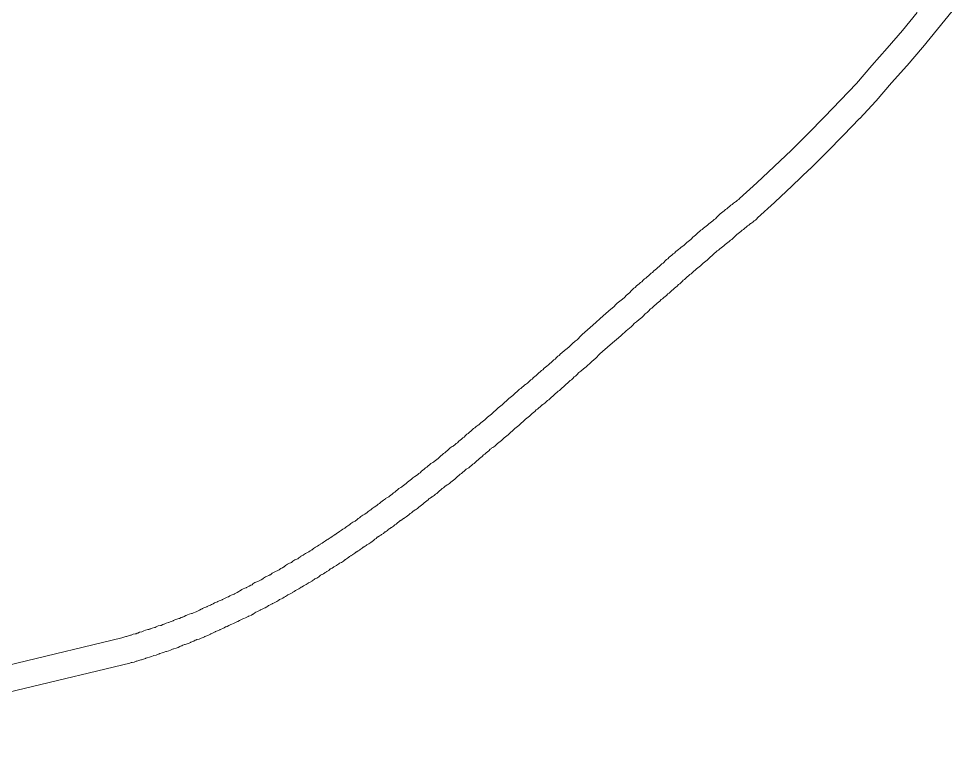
# Model space of a CAD drawing. Header units: inches. Extents: x 704148 to 723432, y 7075344 to 7101810.
# Drawn here: x 722500.5 to 722642.3, y 7090446.3 to 7090555.7 of the extents above; entities that cross this region are included whole.
import ezdxf

# ---------------------------------------------------------------- set-up
doc = ezdxf.new("R2010")
doc.units = ezdxf.units.IN
doc.header["$MEASUREMENT"] = 0
doc.layers.add('gisdb.gisadmin', color=7, linetype='Continuous', lineweight=9, true_color=0xccf5fc)

msp = doc.modelspace()

# ---------------------------------------------------------------- linework, layer by layer
at = {"layer": 'gisdb.gisadmin'}
for points in [[(722642.2565, 7090556.8158), (722640.0114, 7090554.0837), (722637.7663, 7090551.3516), (722637.7382, 7090551.3183), (722635.3895, 7090548.5837), (722635.3668, 7090548.5577), (722633.0368, 7090545.9528), (722630.7014, 7090543.2337), (722630.6502, 7090543.1765), (722628.2073, 7090540.5587), (722628.178, 7090540.528), (722625.7376, 7090538.0216), (722623.1953, 7090535.406), (722623.1654, 7090535.3759), (722620.6245, 7090532.8705), (722620.5963, 7090532.8433), (722617.9555, 7090530.3397), (722615.3147, 7090527.8361), (722615.2821, 7090527.8058), (722612.7052, 7090525.4693), (722612.5584, 7090525.312), (722612.3551, 7090525.1225), (722612.1527, 7090524.9859), (722611.9499, 7090524.797), (722611.6609, 7090524.6019), (722611.6306, 7090524.5855), (722611.5486, 7090524.5483), (722611.5137, 7090524.5232), (722611.343, 7090524.3641), (722611.1405, 7090524.2275), (722610.9377, 7090524.0386), (722610.7353, 7090523.902), (722610.5325, 7090523.7131), (722610.33, 7090523.5765), (722610.1272, 7090523.3876), (722609.9248, 7090523.251), (722609.722, 7090523.0621), (722609.5197, 7090522.9256), (722609.4182, 7090522.817), (722609.2147, 7090522.5988), (722609.0111, 7090522.3807), (722608.8078, 7090522.1912), (722608.6053, 7090522.0546), (722608.4026, 7090521.8657), (722608.2001, 7090521.7291), (722607.9973, 7090521.5402), (722607.7948, 7090521.4036), (722607.5921, 7090521.2147), (722607.3896, 7090521.0781), (722607.1868, 7090520.8892), (722606.9844, 7090520.7526), (722606.7816, 7090520.5637), (722606.5791, 7090520.4271), (722606.3763, 7090520.2381), (722606.1741, 7090520.1017), (722605.9708, 7090519.8839), (722605.7675, 7090519.6945), (722605.5652, 7090519.558), (722605.4638, 7090519.4493), (722605.2602, 7090519.2312), (722605.0569, 7090519.0417), (722604.8544, 7090518.9051), (722604.6516, 7090518.7162), (722604.4494, 7090518.5797), (722604.2461, 7090518.362), (722604.0428, 7090518.1726), (722603.8403, 7090518.036), (722603.6376, 7090517.8471), (722603.4351, 7090517.7105), (722603.2323, 7090517.5215), (722603.0301, 7090517.385), (722602.8268, 7090517.1673), (722602.6235, 7090516.9779), (722602.421, 7090516.8413), (722602.2183, 7090516.6524), (722602.016, 7090516.5159), (722601.8127, 7090516.2982), (722601.6094, 7090516.1087), (722601.4072, 7090515.9722), (722601.3057, 7090515.8636), (722601.1021, 7090515.6454), (722600.8988, 7090515.456), (722600.6966, 7090515.3195), (722600.4933, 7090515.1018), (722600.29, 7090514.9123), (722600.0875, 7090514.7757), (722599.8848, 7090514.5868), (722599.6825, 7090514.4503), (722599.4792, 7090514.2326), (722599.2759, 7090514.0431), (722599.0737, 7090513.9066), (722598.8704, 7090513.6889), (722598.6671, 7090513.4995), (722598.4646, 7090513.3629), (722598.2619, 7090513.1739), (722598.0596, 7090513.0375), (722597.8563, 7090512.8197), (722597.653, 7090512.6303), (722597.4506, 7090512.4937), (722597.2478, 7090512.3048), (722597.0455, 7090512.1683), (722596.8422, 7090511.9506), (722596.639, 7090511.7611), (722596.4367, 7090511.6246), (722596.1316, 7090511.2978), (722595.9251, 7090511.1058), (722595.6285, 7090510.8674), (722595.3192, 7090510.536), (722595.1127, 7090510.3439), (722594.7042, 7090510.0157), (722594.299, 7090509.6902), (722594.0056, 7090509.4545), (722593.6963, 7090509.1232), (722593.4898, 7090508.9311), (722592.7356, 7090508.3252), (722591.9793, 7090507.616), (722591.9244, 7090507.5664), (722590.3015, 7090506.1535), (722588.757, 7090504.8089), (722588.1151, 7090504.1211), (722587.9086, 7090503.929), (722587.5001, 7090503.6008), (722587.2067, 7090503.3651), (722586.8975, 7090503.0338), (722586.691, 7090502.8417), (722586.2825, 7090502.5135), (722585.8772, 7090502.188), (722585.5838, 7090501.9523), (722585.2746, 7090501.6209), (722585.0713, 7090501.4315), (722584.869, 7090501.295), (722584.6658, 7090501.0773), (722584.4625, 7090500.8878), (722584.2602, 7090500.7513), (722584.057, 7090500.5336), (722583.8537, 7090500.3441), (722583.6514, 7090500.2076), (722583.4481, 7090499.9899), (722583.2449, 7090499.8005), (722583.0426, 7090499.664), (722582.8393, 7090499.4463), (722582.636, 7090499.2568), (722582.4336, 7090499.1202), (722582.2308, 7090498.9313), (722582.0285, 7090498.7948), (722581.8252, 7090498.5771), (722581.622, 7090498.3876), (722581.4197, 7090498.2511), (722581.2164, 7090498.0334), (722581.0131, 7090497.844), (722580.811, 7090497.7077), (722580.6077, 7090497.5042), (722580.4043, 7090497.3003), (722580.1153, 7090497.1052), (722580.0851, 7090497.0888), (722579.9991, 7090497.0431), (722579.9652, 7090497.0188), (722579.8989, 7090496.9478), (722579.6956, 7090496.7584), (722579.4931, 7090496.6218), (722579.2904, 7090496.4328), (722579.0881, 7090496.2964), (722578.8848, 7090496.0786), (722578.6815, 7090495.8892), (722578.4793, 7090495.7527), (722578.276, 7090495.535), (722578.0727, 7090495.3455), (722577.8703, 7090495.2089), (722577.6675, 7090495.02), (722577.4652, 7090494.8835), (722577.2619, 7090494.6658), (722577.0587, 7090494.4763), (722576.8564, 7090494.3398), (722576.6531, 7090494.1221), (722576.4498, 7090493.9327), (722576.2474, 7090493.7961), (722576.0446, 7090493.6072), (722575.8423, 7090493.4707), (722575.6391, 7090493.253), (722575.4358, 7090493.0635), (722575.2335, 7090492.927), (722575.0302, 7090492.7093), (722574.8269, 7090492.5198), (722574.6245, 7090492.3832), (722574.4217, 7090492.1943), (722574.2194, 7090492.0578), (722574.0162, 7090491.8401), (722573.8129, 7090491.6507), (722573.6104, 7090491.5141), (722573.4076, 7090491.3251), (722573.2054, 7090491.1886), (722573.0021, 7090490.9709), (722572.7988, 7090490.7815), (722572.5098, 7090490.5864), (722572.3595, 7090490.519), (722572.2937, 7090490.4577), (722572.0914, 7090490.3212), (722571.8882, 7090490.1035), (722571.6849, 7090489.914), (722571.4824, 7090489.7774), (722571.2796, 7090489.5885), (722571.0774, 7090489.452), (722570.8741, 7090489.2343), (722570.6708, 7090489.0448), (722570.4683, 7090488.9082), (722570.2656, 7090488.7193), (722570.0633, 7090488.5828), (722569.86, 7090488.3651), (722569.6567, 7090488.1757), (722569.4543, 7090488.0391), (722569.2515, 7090487.8502), (722569.049, 7090487.7136), (722568.8462, 7090487.5246), (722568.5572, 7090487.3296), (722568.4377, 7090487.276), (722568.3408, 7090487.1722), (722568.1375, 7090486.9827), (722567.9351, 7090486.8461), (722567.7323, 7090486.6572), (722567.5298, 7090486.5206), (722567.3271, 7090486.3317), (722567.1248, 7090486.1952), (722566.9215, 7090485.9775), (722566.7182, 7090485.788), (722566.5158, 7090485.6514), (722566.313, 7090485.4625), (722566.1105, 7090485.3259), (722565.9077, 7090485.137), (722565.6187, 7090484.9419), (722565.4684, 7090484.8745), (722565.4026, 7090484.8132), (722565.2002, 7090484.6766), (722564.9974, 7090484.4877), (722564.7949, 7090484.3511), (722564.5921, 7090484.1622), (722564.3899, 7090484.0257), (722564.1866, 7090483.808), (722563.9833, 7090483.6185), (722563.7808, 7090483.4819), (722563.5781, 7090483.293), (722563.2891, 7090483.0979), (722563.2588, 7090483.0815), (722563.1729, 7090483.0358), (722562.9754, 7090482.8949), (722562.8646, 7090482.8261), (722562.6677, 7090482.6437), (722562.4652, 7090482.5071), (722562.2625, 7090482.3182), (722562.06, 7090482.1816), (722561.8572, 7090481.9927), (722561.6547, 7090481.8561), (722561.452, 7090481.6672), (722561.2495, 7090481.5306), (722561.0467, 7090481.3417), (722560.7577, 7090481.1466), (722560.6074, 7090481.0791), (722560.5416, 7090481.0179), (722560.3391, 7090480.8813), (722560.1364, 7090480.6924), (722559.9339, 7090480.5558), (722559.7311, 7090480.3668), (722559.5287, 7090480.2302), (722559.3259, 7090480.0413), (722559.0369, 7090479.8463), (722559.0066, 7090479.8298), (722558.9207, 7090479.7841), (722558.7232, 7090479.6432), (722558.5318, 7090479.5225), (722558.5015, 7090479.506), (722558.4194, 7090479.4689), (722558.3845, 7090479.4438), (722558.2138, 7090479.2847), (722558.0114, 7090479.1481), (722557.8086, 7090478.9592), (722557.6061, 7090478.8226), (722557.4034, 7090478.6337), (722557.1144, 7090478.4386), (722557.0841, 7090478.4222), (722556.9982, 7090478.3764), (722556.8006, 7090478.2355), (722556.6899, 7090478.1667), (722556.493, 7090477.9844), (722556.204, 7090477.7893), (722556.1737, 7090477.7728), (722556.0917, 7090477.7357), (722556.0568, 7090477.7106), (722555.8861, 7090477.5515), (722555.5971, 7090477.3564), (722555.5668, 7090477.34), (722555.4809, 7090477.2942), (722555.2834, 7090477.1534), (722555.092, 7090477.0326), (722555.0617, 7090477.0162), (722554.9796, 7090476.979), (722554.9447, 7090476.9539), (722554.774, 7090476.7948), (722554.5716, 7090476.6582), (722554.3688, 7090476.4693), (722554.1663, 7090476.3327), (722553.9636, 7090476.1438), (722553.6746, 7090475.9487), (722553.3648, 7090475.8114), (722553.2568, 7090475.7127), (722552.9678, 7090475.5176), (722552.9375, 7090475.5012), (722552.8555, 7090475.464), (722552.8205, 7090475.4389), (722552.6499, 7090475.2798), (722552.3609, 7090475.0847), (722552.3306, 7090475.0683), (722552.2447, 7090475.0226), (722552.0471, 7090474.8817), (722551.8557, 7090474.7609), (722551.8255, 7090474.7445), (722551.7434, 7090474.7073), (722551.7085, 7090474.6822), (722551.5378, 7090474.5231), (722551.2488, 7090474.3281), (722551.2186, 7090474.3116), (722551.0169, 7090474.2043), (722550.931, 7090474.1585), (722550.7334, 7090474.0176), (722550.6227, 7090473.9488), (722550.4258, 7090473.7665), (722550.1368, 7090473.5714), (722550.1065, 7090473.555), (722550.0245, 7090473.5178), (722549.9896, 7090473.4927), (722549.8189, 7090473.3336), (722549.5299, 7090473.1385), (722549.2201, 7090473.0012), (722549.1121, 7090472.9025), (722548.8231, 7090472.7074), (722548.7928, 7090472.691), (722548.5912, 7090472.5836), (722548.3895, 7090472.4763), (722548.3036, 7090472.4305), (722548.1061, 7090472.2896), (722547.9146, 7090472.1689), (722547.8844, 7090472.1525), (722547.8023, 7090472.1153), (722547.7674, 7090472.0902), (722547.5967, 7090471.9311), (722547.3077, 7090471.736), (722547.2775, 7090471.7196), (722547.0758, 7090471.6122), (722546.9899, 7090471.5665), (722546.7924, 7090471.4256), (722546.6009, 7090471.3049), (722546.5707, 7090471.2884), (722546.369, 7090471.1811), (722546.287, 7090471.1439), (722546.2521, 7090471.1188), (722546.0814, 7090470.9597), (722545.7924, 7090470.7647), (722545.4826, 7090470.6274), (722545.3746, 7090470.5286), (722545.0856, 7090470.3335), (722545.0553, 7090470.3171), (722544.8537, 7090470.2097), (722544.652, 7090470.1024), (722544.5286, 7090470.0483), (722544.4661, 7090469.9901), (722544.1771, 7090469.795), (722544.1469, 7090469.7786), (722543.9452, 7090469.6712), (722543.7435, 7090469.5639), (722543.5419, 7090469.4565), (722543.4185, 7090469.4024), (722543.356, 7090469.3442), (722543.067, 7090469.1492), (722543.0367, 7090469.1327), (722542.8351, 7090469.0254), (722542.6334, 7090468.918), (722542.5475, 7090468.8723), (722542.35, 7090468.7314), (722542.1586, 7090468.6106), (722542.1283, 7090468.5942), (722541.9266, 7090468.4869), (722541.725, 7090468.3795), (722541.5233, 7090468.2721), (722541.3999, 7090468.2181), (722541.3374, 7090468.1599), (722541.0484, 7090467.9648), (722541.0182, 7090467.9484), (722540.8165, 7090467.841), (722540.6148, 7090467.7336), (722540.4132, 7090467.6263), (722540.1336, 7090467.5054), (722540.0256, 7090467.4066), (722539.7366, 7090467.2116), (722539.7064, 7090467.1951), (722539.5047, 7090467.0878), (722539.2261, 7090466.9657), (722539.0687, 7090466.9105), (722539.0015, 7090466.8748), (722538.7998, 7090466.7674), (722538.5982, 7090466.6601), (722538.4748, 7090466.606), (722538.4123, 7090466.5478), (722538.1233, 7090466.3527), (722538.0931, 7090466.3363), (722537.9217, 7090466.2453), (722537.8914, 7090466.2289), (722537.6897, 7090466.1216), (722537.4111, 7090465.9995), (722537.2537, 7090465.9443), (722537.1865, 7090465.9086), (722536.9848, 7090465.8012), (722536.7832, 7090465.6939), (722536.5036, 7090465.573), (722536.3956, 7090465.4742), (722536.1066, 7090465.2792), (722536.0764, 7090465.2627), (722535.8747, 7090465.1554), (722535.5961, 7090465.0333), (722535.4387, 7090464.9781), (722535.3715, 7090464.9424), (722535.1698, 7090464.835), (722534.9682, 7090464.7277), (722534.6895, 7090464.6056), (722534.5321, 7090464.5504), (722534.465, 7090464.5147), (722534.2633, 7090464.4073), (722534.0616, 7090464.3), (722533.783, 7090464.1779), (722533.6256, 7090464.1227), (722533.5584, 7090464.087), (722533.3568, 7090463.9796), (722533.1551, 7090463.8723), (722532.8764, 7090463.7502), (722532.719, 7090463.695), (722532.6519, 7090463.6593), (722532.4502, 7090463.5519), (722532.1716, 7090463.4298), (722532.0142, 7090463.3747), (722531.947, 7090463.3389), (722531.7453, 7090463.2316), (722531.5437, 7090463.1242), (722531.265, 7090463.0021), (722531.1076, 7090462.947), (722531.0405, 7090462.9112), (722530.8388, 7090462.8039), (722530.5601, 7090462.6818), (722530.4027, 7090462.6266), (722530.3356, 7090462.5909), (722530.1339, 7090462.4835), (722529.8553, 7090462.3614), (722529.6979, 7090462.3063), (722529.6307, 7090462.2705), (722529.429, 7090462.1632), (722529.2274, 7090462.0558), (722528.9487, 7090461.9337), (722528.7913, 7090461.8786), (722528.7242, 7090461.8428), (722528.5225, 7090461.7355), (722528.2438, 7090461.6134), (722527.9375, 7090461.506), (722527.5843, 7090461.4191), (722527.5409, 7090461.4038), (722527.3835, 7090461.3487), (722527.3163, 7090461.3129), (722527.1146, 7090461.2056), (722526.836, 7090461.0835), (722526.6786, 7090461.0283), (722526.6114, 7090460.9926), (722526.4098, 7090460.8852), (722526.1215, 7090460.7597), (722525.7831, 7090460.6752), (722525.6911, 7090460.6689), (722525.4282, 7090460.5536), (722525.2707, 7090460.4984), (722525.2036, 7090460.4627), (722525.0019, 7090460.3553), (722524.7233, 7090460.2332), (722524.4169, 7090460.1259), (722524.0637, 7090460.039), (722524.0203, 7090460.0237), (722523.8629, 7090459.9685), (722523.7957, 7090459.9328), (722523.5941, 7090459.8254), (722523.3058, 7090459.7), (722522.9674, 7090459.6155), (722522.8754, 7090459.6091), (722522.6125, 7090459.4938), (722522.3061, 7090459.3865), (722521.9529, 7090459.2996), (722521.9095, 7090459.2842), (722521.7521, 7090459.2291), (722521.6849, 7090459.1933), (722521.3966, 7090459.0679), (722521.0583, 7090458.9834), (722520.9663, 7090458.977), (722520.7033, 7090458.8617), (722520.397, 7090458.7544), (722520.0438, 7090458.6675), (722520.0004, 7090458.6521), (722519.8429, 7090458.597), (722519.7758, 7090458.5613), (722519.4875, 7090458.4358), (722519.1491, 7090458.3513), (722519.057, 7090458.3448), (722518.7845, 7090458.2262), (722518.4462, 7090458.1417), (722518.3541, 7090458.1352), (722518.0816, 7090458.0167), (722517.7432, 7090457.9322), (722517.5889, 7090457.9182), (722517.3964, 7090457.8608), (722469.241, 7090446.2775)], [(722468.3054, 7090450.1674), (722516.1896, 7090461.6821), (722516.4786, 7090461.8044), (722516.8169, 7090461.8889), (722516.9091, 7090461.8954), (722517.1815, 7090462.0139), (722517.5199, 7090462.0984), (722517.612, 7090462.1049), (722517.8845, 7090462.2235), (722518.2229, 7090462.308), (722518.3713, 7090462.3202), (722518.5336, 7090462.3775), (722518.6007, 7090462.4132), (722518.889, 7090462.5387), (722519.2274, 7090462.6232), (722519.3162, 7090462.6294), (722519.5054, 7090462.7301), (722519.7937, 7090462.8556), (722520.132, 7090462.9401), (722520.2805, 7090462.9523), (722520.4427, 7090463.0095), (722520.5099, 7090463.0453), (722520.7982, 7090463.1708), (722521.1365, 7090463.2553), (722521.2253, 7090463.2615), (722521.4145, 7090463.3622), (722521.7028, 7090463.4877), (722522.0412, 7090463.5722), (722522.1332, 7090463.5786), (722522.3961, 7090463.6938), (722522.5535, 7090463.749), (722522.6207, 7090463.7847), (722522.909, 7090463.9102), (722523.2473, 7090463.9947), (722523.3362, 7090464.0009), (722523.5253, 7090464.1016), (722523.804, 7090464.2237), (722523.9614, 7090464.2789), (722524.0285, 7090464.3146), (722524.2302, 7090464.422), (722524.5185, 7090464.5475), (722524.8568, 7090464.632), (722524.9489, 7090464.6384), (722525.2118, 7090464.7536), (722525.3692, 7090464.8088), (722525.4364, 7090464.8445), (722525.638, 7090464.9519), (722525.9167, 7090465.074), (722526.0741, 7090465.1291), (722526.1413, 7090465.1649), (722526.4296, 7090465.2904), (722526.7679, 7090465.3749), (722526.8567, 7090465.3811), (722527.0459, 7090465.4818), (722527.3245, 7090465.6039), (722527.4819, 7090465.659), (722527.5491, 7090465.6948), (722527.7508, 7090465.8021), (722527.9524, 7090465.9095), (722528.2311, 7090466.0316), (722528.3885, 7090466.0867), (722528.4556, 7090466.1225), (722528.6573, 7090466.2298), (722528.936, 7090466.3519), (722529.0934, 7090466.4071), (722529.1605, 7090466.4428), (722529.3622, 7090466.5502), (722529.6408, 7090466.6723), (722529.7982, 7090466.7274), (722529.8654, 7090466.7632), (722530.0671, 7090466.8705), (722530.2687, 7090466.9779), (722530.5474, 7090467.1), (722530.7048, 7090467.1551), (722530.7719, 7090467.1909), (722530.9736, 7090467.2982), (722531.2523, 7090467.4203), (722531.4097, 7090467.4755), (722531.4768, 7090467.5112), (722531.6785, 7090467.6186), (722531.8801, 7090467.7259), (722532.1588, 7090467.848), (722532.3162, 7090467.9032), (722532.3834, 7090467.9389), (722532.585, 7090468.0463), (722532.7867, 7090468.1536), (722533.0653, 7090468.2757), (722533.2228, 7090468.3309), (722533.2899, 7090468.3666), (722533.4916, 7090468.474), (722533.6932, 7090468.5813), (722533.9728, 7090468.7023), (722534.0808, 7090468.801), (722534.3698, 7090468.9961), (722534.4, 7090469.0125), (722534.6017, 7090469.1198), (722534.8803, 7090469.2419), (722535.0377, 7090469.2971), (722535.1049, 7090469.3328), (722535.3066, 7090469.4402), (722535.5082, 7090469.5475), (722535.7869, 7090469.6696), (722535.9386, 7090469.7214), (722535.9757, 7090469.7511), (722536.0974, 7090469.8745), (722536.3864, 7090470.0696), (722536.6953, 7090470.2081), (722536.8527, 7090470.2633), (722536.9199, 7090470.299), (722537.1216, 7090470.4064), (722537.3232, 7090470.5138), (722537.6028, 7090470.6347), (722537.7108, 7090470.7334), (722537.9998, 7090470.9285), (722538.03, 7090470.9449), (722538.2317, 7090471.0523), (722538.5103, 7090471.1744), (722538.6677, 7090471.2295), (722538.7349, 7090471.2652), (722538.8171, 7090471.3025), (722539.0226, 7090471.4866), (722539.3116, 7090471.6817), (722539.6205, 7090471.8202), (722539.7779, 7090471.8754), (722539.845, 7090471.9111), (722540.0467, 7090472.0185), (722540.1326, 7090472.0642), (722540.3301, 7090472.2051), (722540.5216, 7090472.3258), (722540.5518, 7090472.3423), (722540.7535, 7090472.4496), (722540.8356, 7090472.4869), (722541.0411, 7090472.671), (722541.3301, 7090472.866), (722541.639, 7090473.0046), (722541.7964, 7090473.0597), (722541.8636, 7090473.0955), (722541.9458, 7090473.1327), (722542.1513, 7090473.3168), (722542.4403, 7090473.5119), (722542.7492, 7090473.6504), (722542.8998, 7090473.7045), (722543.0597, 7090473.8553), (722543.3487, 7090474.0504), (722543.379, 7090474.0668), (722543.5806, 7090474.1742), (722543.704, 7090474.2283), (722543.7665, 7090474.2865), (722544.0555, 7090474.4815), (722544.0858, 7090474.498), (722544.2874, 7090474.6053), (722544.4891, 7090474.7127), (722544.575, 7090474.7584), (722544.7725, 7090474.8993), (722544.964, 7090475.02), (722544.9942, 7090475.0365), (722545.0764, 7090475.0737), (722545.2819, 7090475.2578), (722545.5709, 7090475.4529), (722545.6011, 7090475.4694), (722545.8028, 7090475.5767), (722545.8887, 7090475.6224), (722546.0862, 7090475.7633), (722546.2776, 7090475.8841), (722546.3079, 7090475.9005), (722546.5096, 7090476.0079), (722546.5917, 7090476.0451), (722546.7972, 7090476.2292), (722547.0862, 7090476.4243), (722547.1165, 7090476.4407), (722547.3181, 7090476.5481), (722547.4416, 7090476.6021), (722547.504, 7090476.6604), (722547.793, 7090476.8554), (722547.8233, 7090476.8719), (722547.9054, 7090476.9091), (722548.1109, 7090477.0932), (722548.3999, 7090477.2883), (722548.4302, 7090477.3047), (722548.5161, 7090477.3505), (722548.7136, 7090477.4914), (722548.905, 7090477.6121), (722548.9353, 7090477.6285), (722549.0175, 7090477.6658), (722549.223, 7090477.8499), (722549.512, 7090478.045), (722549.5422, 7090478.0614), (722549.7439, 7090478.1687), (722549.8298, 7090478.2145), (722550.0273, 7090478.3554), (722550.1309, 7090478.4187), (722550.335, 7090478.6065), (722550.624, 7090478.8016), (722550.6542, 7090478.818), (722550.7364, 7090478.8553), (722550.9419, 7090479.0394), (722551.2309, 7090479.2345), (722551.2612, 7090479.2509), (722551.4628, 7090479.3583), (722551.5862, 7090479.4123), (722551.6487, 7090479.4706), (722551.8507, 7090479.6067), (722552.0539, 7090479.7961), (722552.2559, 7090479.9322), (722552.4592, 7090480.1216), (722552.7482, 7090480.3166), (722552.7784, 7090480.3331), (722552.9801, 7090480.4404), (722553.066, 7090480.4862), (722553.2636, 7090480.6271), (722553.3672, 7090480.6903), (722553.5712, 7090480.8782), (722553.8602, 7090481.0733), (722553.8905, 7090481.0897), (722553.9726, 7090481.127), (722554.1781, 7090481.3111), (722554.4671, 7090481.5062), (722554.4974, 7090481.5226), (722554.5833, 7090481.5683), (722554.7808, 7090481.7092), (722554.8844, 7090481.7725), (722555.0885, 7090481.9604), (722555.2904, 7090482.0966), (722555.4937, 7090482.2859), (722555.6957, 7090482.4221), (722555.899, 7090482.6114), (722556.188, 7090482.8065), (722556.2182, 7090482.8229), (722556.4199, 7090482.9303), (722556.5058, 7090482.976), (722556.7034, 7090483.1169), (722556.807, 7090483.1802), (722557.011, 7090483.3681), (722557.2141, 7090483.5027), (722557.2934, 7090483.5717), (722557.4163, 7090483.6936), (722557.6181, 7090483.8298), (722557.8215, 7090484.0191), (722558.0235, 7090484.1553), (722558.2267, 7090484.3446), (722558.5157, 7090484.5397), (722558.6661, 7090484.6071), (722558.7319, 7090484.6684), (722558.9338, 7090484.8046), (722559.1371, 7090484.9939), (722559.3391, 7090485.1301), (722559.5423, 7090485.3194), (722559.7443, 7090485.4556), (722559.9476, 7090485.6449), (722560.1496, 7090485.7811), (722560.3528, 7090485.9705), (722560.6418, 7090486.1655), (722560.6721, 7090486.182), (722560.758, 7090486.2277), (722560.9556, 7090486.3686), (722561.0591, 7090486.4319), (722561.2632, 7090486.6198), (722561.4652, 7090486.7559), (722561.6687, 7090486.974), (722561.872, 7090487.1634), (722562.074, 7090487.2996), (722562.2773, 7090487.4889), (722562.4792, 7090487.6251), (722562.6825, 7090487.8144), (722562.8845, 7090487.9506), (722563.0878, 7090488.14), (722563.3768, 7090488.335), (722563.5271, 7090488.4025), (722563.5929, 7090488.4637), (722563.7948, 7090488.5999), (722563.9981, 7090488.7893), (722564.2001, 7090488.9254), (722564.4037, 7090489.1435), (722564.6069, 7090489.3329), (722564.8089, 7090489.4691), (722565.0122, 7090489.6584), (722565.2142, 7090489.7946), (722565.4174, 7090489.9839), (722565.6194, 7090490.1201), (722565.823, 7090490.3382), (722566.0263, 7090490.5276), (722566.3153, 7090490.7227), (722566.4656, 7090490.7901), (722566.5314, 7090490.8514), (722566.7333, 7090490.9876), (722566.9366, 7090491.1769), (722567.1386, 7090491.3131), (722567.3422, 7090491.5311), (722567.5454, 7090491.7206), (722567.7474, 7090491.8567), (722567.9507, 7090492.0461), (722568.1527, 7090492.1823), (722568.3562, 7090492.4003), (722568.5595, 7090492.5898), (722568.7615, 7090492.7259), (722568.9648, 7090492.9153), (722569.1667, 7090493.0514), (722569.3703, 7090493.2695), (722569.5736, 7090493.4589), (722569.7755, 7090493.5951), (722569.9788, 7090493.7844), (722570.2678, 7090493.9795), (722570.3873, 7090494.0331), (722570.4842, 7090494.1369), (722570.6875, 7090494.3264), (722570.8895, 7090494.4625), (722571.0928, 7090494.6519), (722571.2947, 7090494.7881), (722571.4983, 7090495.0061), (722571.7016, 7090495.1956), (722571.9036, 7090495.3317), (722572.1068, 7090495.5211), (722572.3088, 7090495.6572), (722572.5124, 7090495.8753), (722572.7157, 7090496.0647), (722572.9176, 7090496.2009), (722573.1212, 7090496.4189), (722573.3245, 7090496.6084), (722573.5264, 7090496.7446), (722573.7297, 7090496.9339), (722573.9317, 7090497.0701), (722574.1353, 7090497.2881), (722574.3385, 7090497.4776), (722574.5405, 7090497.6137), (722574.7441, 7090497.8318), (722574.9474, 7090498.0212), (722575.1493, 7090498.1574), (722575.3526, 7090498.3468), (722575.5546, 7090498.4829), (722575.7582, 7090498.701), (722575.9614, 7090498.8904), (722576.1634, 7090499.0266), (722576.367, 7090499.2446), (722576.5703, 7090499.4341), (722576.7722, 7090499.5703), (722576.9755, 7090499.7596), (722577.1775, 7090499.8958), (722577.3807, 7090500.0851), (722577.4784, 7090500.1595), (722577.7819, 7090500.3759), (722577.8858, 7090500.4384), (722578.0896, 7090500.6415), (722578.293, 7090500.8452), (722578.495, 7090500.9814), (722578.6986, 7090501.1994), (722578.9018, 7090501.3889), (722579.1038, 7090501.525), (722579.3074, 7090501.7431), (722579.5107, 7090501.9325), (722579.7126, 7090502.0687), (722579.9159, 7090502.258), (722580.1179, 7090502.3942), (722580.3215, 7090502.6123), (722580.5247, 7090502.8017), (722580.7267, 7090502.9379), (722580.9303, 7090503.1559), (722581.1336, 7090503.3454), (722581.3355, 7090503.4815), (722581.5391, 7090503.6996), (722581.7424, 7090503.889), (722581.9443, 7090504.0252), (722582.1479, 7090504.2433), (722582.3512, 7090504.4327), (722582.5539, 7090504.5695), (722582.7567, 7090504.7869), (722582.9633, 7090504.9791), (722583.3718, 7090505.3072), (722583.777, 7090505.6327), (722584.0704, 7090505.8684), (722584.3796, 7090506.1998), (722584.5862, 7090506.3919), (722584.9946, 7090506.72), (722585.288, 7090506.9557), (722585.9026, 7090507.6143), (722586.0517, 7090507.7583), (722587.6746, 7090509.1711), (722589.2693, 7090510.5594), (722590.055, 7090511.2962), (722590.1674, 7090511.394), (722590.8692, 7090511.9578), (722591.1785, 7090512.2892), (722591.385, 7090512.4813), (722591.7935, 7090512.8094), (722592.1987, 7090513.135), (722592.4921, 7090513.3706), (722592.8014, 7090513.702), (722593.0079, 7090513.8942), (722593.3045, 7090514.1324), (722593.512, 7090514.3547), (722593.7156, 7090514.5729), (722593.9188, 7090514.7624), (722594.1208, 7090514.8985), (722594.3244, 7090515.1166), (722594.5277, 7090515.306), (722594.7296, 7090515.4422), (722594.9329, 7090515.6315), (722595.1349, 7090515.7677), (722595.3385, 7090515.9857), (722595.5417, 7090516.1752), (722595.7437, 7090516.3114), (722595.947, 7090516.5007), (722596.149, 7090516.6369), (722596.3525, 7090516.8549), (722596.5558, 7090517.0444), (722596.7578, 7090517.1805), (722596.9614, 7090517.3986), (722597.1646, 7090517.588), (722597.3666, 7090517.7242), (722597.5699, 7090517.9135), (722597.7718, 7090518.0497), (722597.9754, 7090518.2678), (722598.1787, 7090518.4572), (722598.3807, 7090518.5934), (722598.4825, 7090518.7023), (722598.686, 7090518.9205), (722598.8893, 7090519.11), (722599.0913, 7090519.2461), (722599.2949, 7090519.4642), (722599.4981, 7090519.6536), (722599.7001, 7090519.7898), (722599.9034, 7090519.9791), (722600.1054, 7090520.1153), (722600.3089, 7090520.3333), (722600.5122, 7090520.5228), (722600.7142, 7090520.659), (722600.9175, 7090520.8483), (722601.1194, 7090520.9845), (722601.3227, 7090521.1738), (722601.5247, 7090521.31), (722601.7282, 7090521.528), (722601.9315, 7090521.7175), (722602.1335, 7090521.8536), (722602.3368, 7090522.043), (722602.5387, 7090522.1792), (722602.6405, 7090522.2881), (722602.8441, 7090522.5063), (722603.0474, 7090522.6957), (722603.2494, 7090522.8319), (722603.4529, 7090523.0499), (722603.6562, 7090523.2394), (722603.8582, 7090523.3756), (722604.0615, 7090523.5649), (722604.2634, 7090523.7011), (722604.4667, 7090523.8904), (722604.6687, 7090524.0266), (722604.872, 7090524.2159), (722605.0751, 7090524.3505), (722605.1543, 7090524.4195), (722605.2772, 7090524.5414), (722605.4791, 7090524.6776), (722605.6824, 7090524.8669), (722605.8844, 7090525.0031), (722606.0877, 7090525.1925), (722606.2897, 7090525.3286), (722606.4932, 7090525.5467), (722606.595, 7090525.6557), (722606.7986, 7090525.8739), (722607.0019, 7090526.0633), (722607.2039, 7090526.1995), (722607.4071, 7090526.3889), (722607.6091, 7090526.525), (722607.8124, 7090526.7144), (722608.0143, 7090526.8505), (722608.2176, 7090527.0399), (722608.4196, 7090527.176), (722608.6229, 7090527.3654), (722608.8248, 7090527.5016), (722609.0281, 7090527.6909), (722609.3171, 7090527.886), (722609.3474, 7090527.9024), (722609.4295, 7090527.9397), (722609.635, 7090528.1238), (722609.837, 7090528.2599), (722609.9558, 7090528.3769), (722612.579, 7090530.7555), (722615.2029, 7090533.2431), (722617.8271, 7090535.731), (722620.343, 7090538.2117), (722622.8699, 7090540.8114), (722625.2968, 7090543.304), (722627.6972, 7090545.8762), (722630.0189, 7090548.5795), (722630.0417, 7090548.6054), (722632.3716, 7090551.2102), (722634.6877, 7090553.9071), (722636.9203, 7090556.6239)]]:
    msp.add_lwpolyline(points, dxfattribs=at)

doc.saveas('drawing.dxf')
